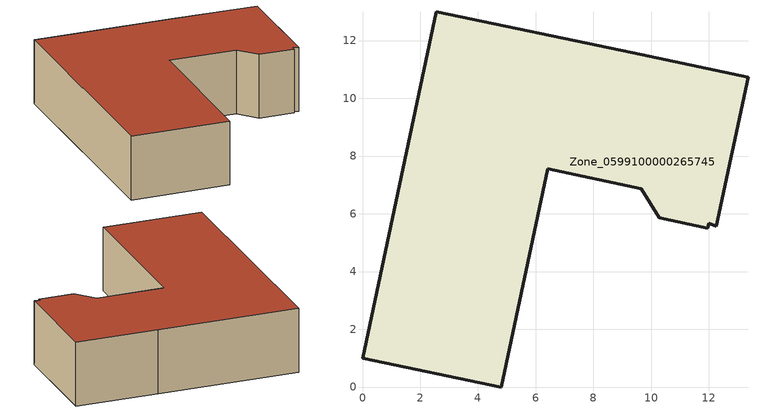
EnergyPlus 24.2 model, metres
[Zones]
Zone_0599100000265745
 floor ground (C_G): 11.99,5.68 11.96,5.51 10.27,5.86 9.66,6.87 6.42,7.56 4.8,0 0,0.99 2.56,12.99 9.36,11.58 13.35,10.72 12.26,5.57 z0
 wall outside (C_F): 9.66,6.87 10.27,5.86 11.96,5.51 11.99,5.68 12.26,5.57 13.35,10.72 9.36,11.58 2.56,12.99 0,0.99 4.8,0 6.42,7.56 9.66,6.87 z0:3.19
 roof outside (C_R): 11.99,5.68 12.26,5.57 13.35,10.72 9.36,11.58 2.56,12.99 0,0.99 4.8,0 6.42,7.56 9.66,6.87 10.27,5.86 11.96,5.51 z3.19
[BUILDING]
Pand.0599100000265745: North Axis=0; Terrain=City; Loads Convergence Tolerance Value=0.04; Temperature Convergence Tolerance Value=0.4; Solar Distribution=FullExterior; Maximum Number of Warmup Days=25; Minimum Number of Warmup Days=1
[Site:Location]
Rotterdam.The.Hague.AP_ZH_NLD Design_Conditions: Latitude=51.96; Longitude=4.45; Time Zone=1; Elevation=-4.5
[SITE:GROUNDTEMPERATURE:BUILDINGSURFACE]
18, 18, 18, 18, 18, 18, 18, 18, 18, 18, 18, 18
[MATERIAL] Thermal Absorptance=0.9; Solar Absorptance=0.7; Visible Absorptance=0.7
Name | Roughness | Thickness | Conductivity | Density | Specific Heat
G.TI.1975-1991 | MediumSmooth | 0.15 | 0.288461 | 540 | 1210
F.TI.1975-1991 | Rough | 0.3 | 0.230769 | 1920 | 840
R.TI.1975-1991 | MediumRough | 0.2 | 0.153846 | 1500 | 1000
[CONSTRUCTION]
C_G: G.TI.1975-1991
C_F: F.TI.1975-1991
C_R: R.TI.1975-1991
[ZONE]
Zone_0599100000265745: Type=1; Multiplier=1; Ceiling Height=Autocalculate; Volume=Autocalculate; Floor Area=autocalculate; Part of Total Floor Area=Yes
[ZONEINFILTRATION:DESIGNFLOWRATE]
Infil_Zone_0599100000265745: Zone or ZoneList or Space or SpaceList=Zone_0599100000265745; Schedule=AlwaysOn; Design Flow Rate Calculation Method=Flow/Area; Flow Rate per Floor Area=0.003; Constant Term Coefficient=1; Temperature Term Coefficient=0; Velocity Term Coefficient=0; Velocity Squared Term Coefficient=0
[HVACTEMPLATE:ZONE:IDEALLOADSAIRSYSTEM]
Zone_0599100000265745: Maximum Heating Supply Air Temperature=50; Minimum Cooling Supply Air Temperature=13; Maximum Heating Supply Air Humidity Ratio=0.0156; Minimum Cooling Supply Air Humidity Ratio=0.0077; Heating Limit=NoLimit; Cooling Limit=NoLimit; Dehumidification Control Type=ConstantSensibleHeatRatio; Cooling Sensible Heat Ratio=0.7; Dehumidification Setpoint=60; Humidification Control Type=None; Humidification Setpoint=30; Outdoor Air Method=None; Outdoor Air Flow Rate per Person=0.00944; Outdoor Air Flow Rate per Zone Floor Area=0; Outdoor Air Flow Rate per Zone=0; Demand Controlled Ventilation Type=None; Outdoor Air Economizer Type=NoEconomizer; Heat Recovery Type=None; Sensible Heat Recovery Effectiveness=0.7; Latent Heat Recovery Effectiveness=0.65
[ZONECONTROL:THERMOSTAT]
ThermostatControl_Zone_0599100000265745: Zone or ZoneList=Zone_0599100000265745; Control Type Schedule=DualSetpointControlType; Control 1=Thermostat_Zone_0599100000265745; Temperature Difference Between Cutout And Setpoint=0
[THERMOSTATSETPOINT:DUALSETPOINT]
Thermostat_Zone_0599100000265745: Heating Setpoint Temperature Schedule=HeatingSetpoint_Zone_0599100000265745; Cooling Setpoint Temperature Schedule=CoolingSetpoint_Zone_0599100000265745
[SCHEDULE:COMPACT]
HeatingSetpoint_Zone_0599100000265745: Through: 12/31, For: AllDays, Until: 24:00, 21
CoolingSetpoint_Zone_0599100000265745: Through: 12/31, For: AllDays, Until: 24:00, 24
DualSetpointControlType: Through: 12/31, For: AllDays, Until: 24:00, 4
AlwaysOn: Through: 12/31, For: AllDays, Until: 24:00, 1
